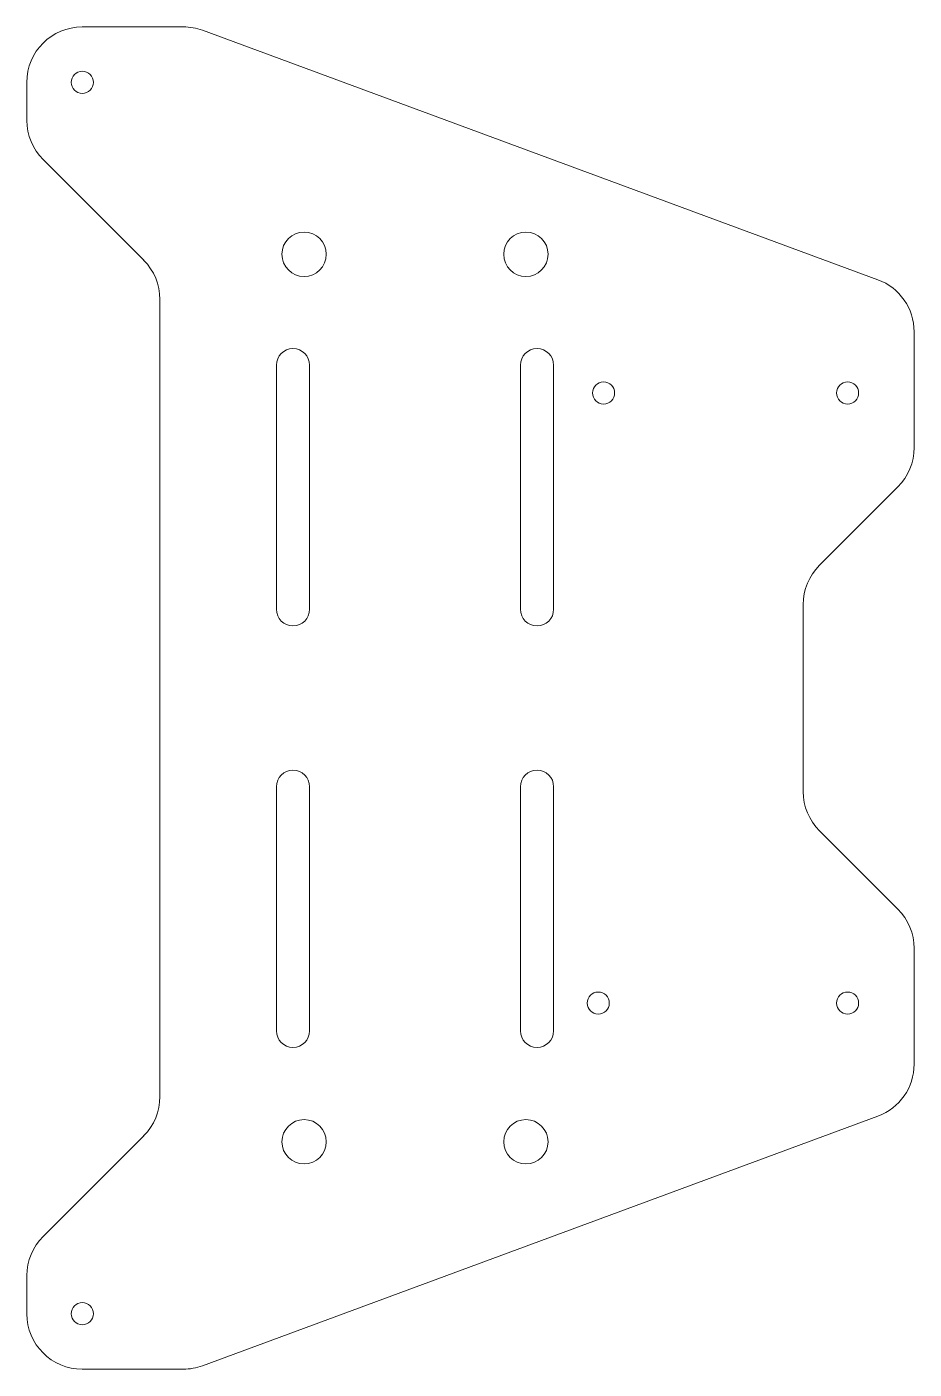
# Model space of a CAD drawing. Header units: millimetres. Extents: x 5 to 85, y -117 to 4.
import ezdxf

# ---------------------------------------------------------------- set-up
doc = ezdxf.new("R2010")
doc.units = ezdxf.units.MM

msp = doc.modelspace()

# ---------------------------------------------------------------- linework, layer by layer
at = {"color": 7, "linetype": 'Continuous', "lineweight": 15}
for p, q in [((10.4, 3.71), (19.51, 3.71)), ((21.24, 3.4), (82.14, -19.08)), ((5.4, -4.72), (5.4, -1.29)), ((6.87, -8.25), (15.94, -17.32)), ((17.4, -20.86), (17.4, -92.72)), ((85.4, -34.22), (85.4, -23.77)), ((27.9, -26.79), (27.9, -48.79)), ((30.9, -48.79), (30.9, -26.79)), ((49.9, -26.79), (49.9, -48.79)), ((52.9, -48.79), (52.9, -26.79)), ((76.87, -44.82), (83.94, -37.75)), ((75.4, -65.22), (75.4, -48.36)), ((27.9, -64.79), (27.9, -86.79)), ((30.9, -86.79), (30.9, -64.79)), ((49.9, -64.79), (49.9, -86.79)), ((52.9, -86.79), (52.9, -64.79)), ((83.94, -75.82), (76.87, -68.75)), ((85.4, -89.8), (85.4, -79.36)), ((21.24, -116.98), (82.14, -94.49)), ((15.94, -96.25), (6.87, -105.32)), ((5.4, -112.29), (5.4, -108.86)), ((10.4, -117.29), (19.51, -117.29))]:
    msp.add_line(p, q, dxfattribs=at)
for centre, radius in [((10.4, -1.29), 1), ((30.4, -16.79), 2), ((50.4, -16.79), 2), ((57.4, -29.29), 1), ((79.4, -29.29), 1), ((56.92, -84.29), 1), ((79.4, -84.29), 1), ((30.4, -96.79), 2), ((50.4, -96.79), 2), ((10.4, -112.29), 1)]:
    msp.add_circle(centre, radius, dxfattribs=at)
for centre, radius, start, end in [((10.4, -1.29), 5, 90, 180), ((19.51, -1.29), 5, 69.7343, 90), ((10.4, -4.72), 5, 180, 225), ((12.4, -20.86), 5, 0, 45), ((80.4, -23.77), 5, 0, 69.7343), ((29.4, -26.79), 1.5, 0, 180), ((51.4, -26.79), 1.5, 0, 180), ((80.4, -34.22), 5, 315, 0), ((80.4, -48.36), 5, 135, 180), ((29.4, -48.79), 1.5, 180, 0), ((51.4, -48.79), 1.5, 180, 0), ((29.4, -64.79), 1.5, 0, 180), ((51.4, -64.79), 1.5, 0, 180), ((80.4, -65.22), 5, 180, 225), ((80.4, -79.36), 5, 0, 45), ((29.4, -86.79), 1.5, 180, 0), ((51.4, -86.79), 1.5, 180, 0), ((80.4, -89.8), 5, 290.2657, 0), ((12.4, -92.72), 5, 315, 0), ((10.4, -108.86), 5, 135, 180), ((10.4, -112.29), 5, 180, 270), ((19.51, -112.29), 5, 270, 290.2657)]:
    msp.add_arc(centre, radius, start, end, dxfattribs=at)

doc.saveas('drawing.dxf')
